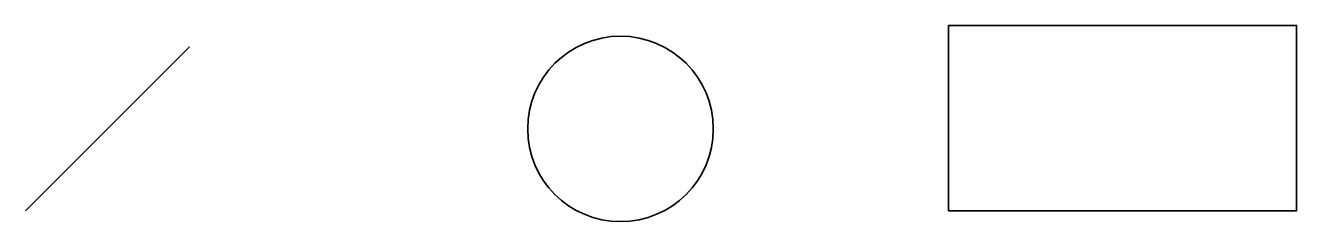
# Model space of a CAD drawing. Header units: millimetres. Extents: x 2561 to 3109, y 958 to 1043.
import ezdxf

# ---------------------------------------------------------------- set-up
doc = ezdxf.new("R2010")
doc.units = ezdxf.units.MM
doc.layers.get('0').update_dxf_attribs({"lineweight": 35})

msp = doc.modelspace()

# ---------------------------------------------------------------- linework, layer by layer
msp.add_line((2561.44, 962.78), (2632.15, 1033.49))
msp.add_lwpolyline([(2959.28, 962.78), (3109.28, 962.78), (3109.28, 1042.78), (2959.28, 1042.78)], close=True)
msp.add_circle((2817.9, 998.13), 40)

doc.saveas('drawing.dxf')
